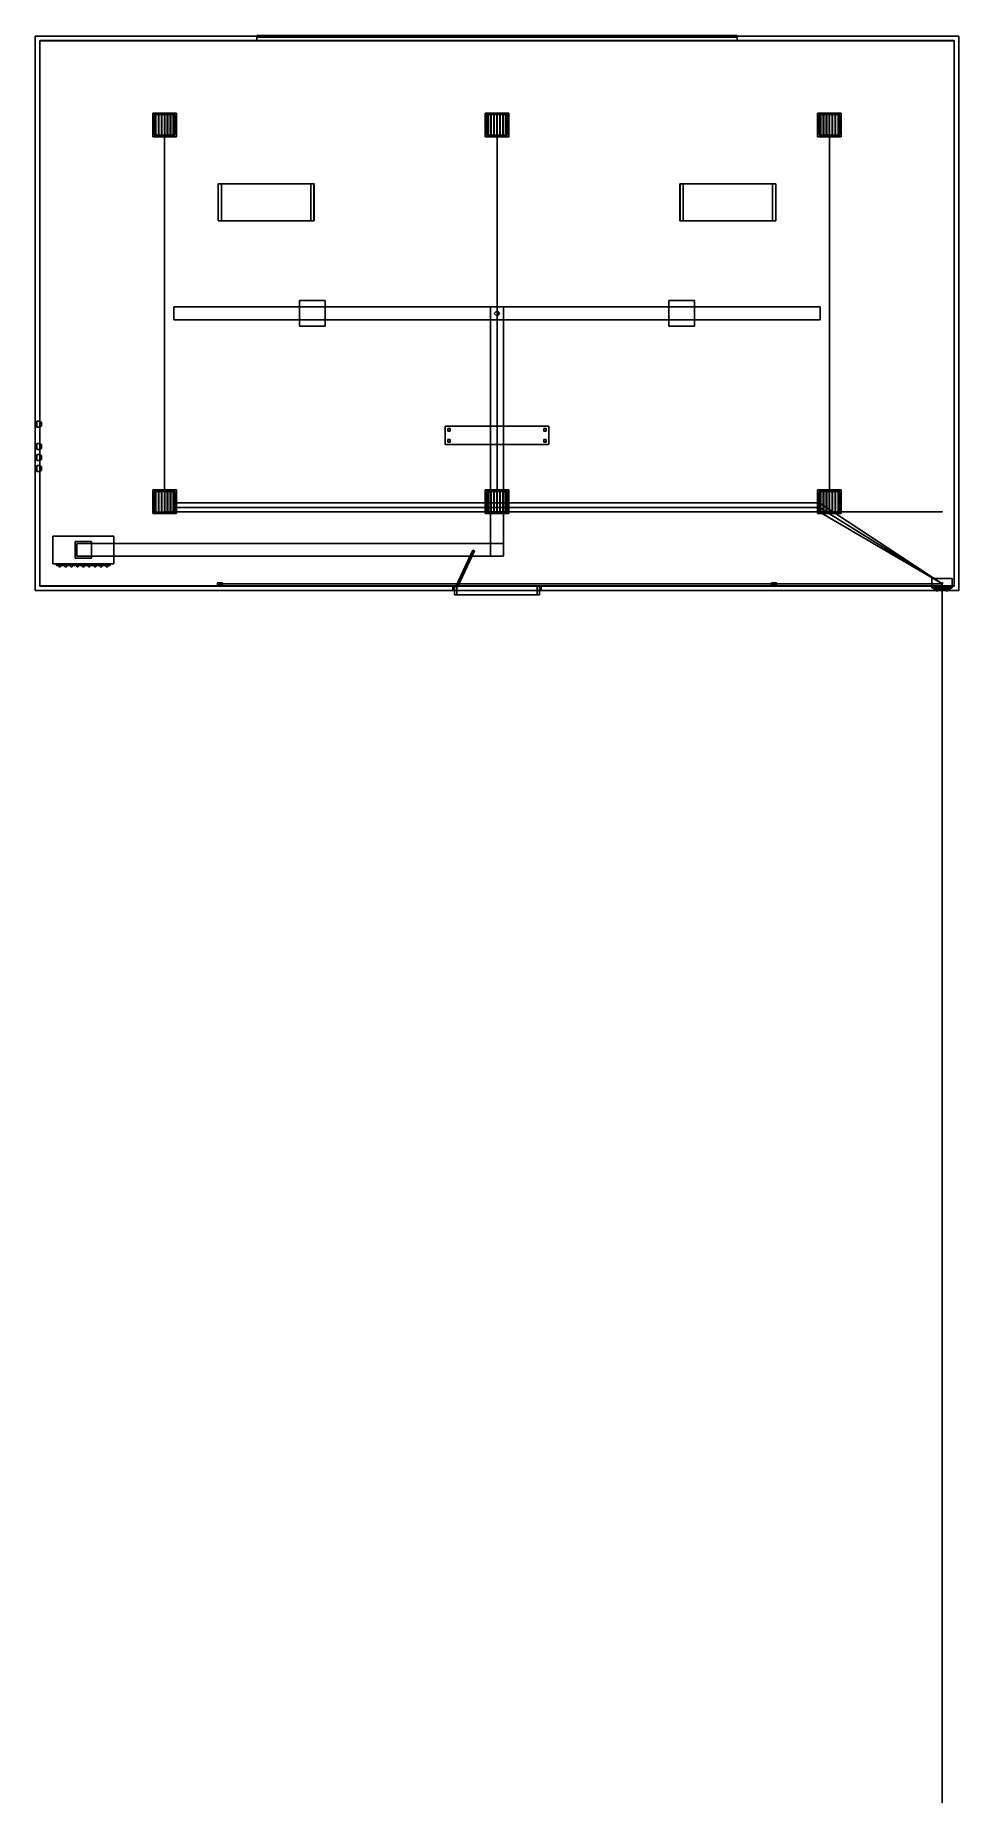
# Model space of a CAD drawing. Header units: millimetres. Extents: x -350500 to -325500, y -226300 to -178478.
import ezdxf

# ---------------------------------------------------------------- set-up
doc = ezdxf.new("R2010")
doc.units = ezdxf.units.MM

msp = doc.modelspace()

# ---------------------------------------------------------------- linework, layer by layer
at = {"layer": 'electrical'}
for p, q in [((-346992.21, -180900), (-347007.79, -180900)), ((-347007.79, -180900), (-347000, -180900)), ((-347000, -180900), (-346992.21, -180900)), ((-347000, -191370), (-347000, -180900)), ((-337992.21, -180900), (-338007.79, -180900)), ((-338007.79, -180900), (-338000, -180900)), ((-338000, -180900), (-337992.21, -180900)), ((-338000, -191370), (-338000, -180900)), ((-328992.21, -180900), (-329007.79, -180900)), ((-329007.79, -180900), (-329000, -180900)), ((-329000, -180900), (-328992.21, -180900)), ((-329000, -191370), (-329000, -180900)), ((-346750, -191141.26), (-346750, -191118.74)), ((-346750, -191118.74), (-346750, -191130)), ((-346750, -191130), (-346750, -191141.26)), ((-329250, -191130), (-346750, -191130)), ((-346750, -191261.26), (-346750, -191238.74)), ((-346750, -191238.74), (-346750, -191250)), ((-346750, -191250), (-346750, -191261.26)), ((-329250, -191250), (-346750, -191250)), ((-329257.14, -191140.86), (-329246.43, -191124.57)), ((-329246.43, -191124.57), (-329257.14, -191140.86)), ((-325957.14, -193310.86), (-329257.14, -191140.86)), ((-329256.86, -191261.04), (-329246.57, -191244.48)), ((-329246.57, -191244.48), (-329256.86, -191261.04)), ((-325956.86, -193311.04), (-329256.86, -191261.04)), ((-329250, -191141.26), (-329250, -191118.74)), ((-329250, -191118.74), (-329250, -191130)), ((-329250, -191130), (-329250, -191141.26)), ((-329250, -191130), (-329235.96, -191130)), ((-329235.96, -191130), (-329250, -191130)), ((-329250, -191261.26), (-329250, -191238.74)), ((-329250, -191238.74), (-329250, -191250)), ((-329250, -191250), (-329250, -191261.26)), ((-329250, -191250), (-329235.96, -191250)), ((-329235.96, -191250), (-329250, -191250)), ((-329246.57, -191244.48), (-329246.57, -191244.48)), ((-329246.43, -191124.57), (-329246.43, -191124.57)), ((-346992.21, -191370), (-347007.79, -191370)), ((-347007.79, -191370), (-347000, -191370)), ((-347000, -191377.79), (-347000, -191362.21)), ((-347000, -191362.21), (-347000, -191370)), ((-347000, -191370), (-347000, -191377.79)), ((-325950, -191370), (-347000, -191370)), ((-347000, -191370), (-346992.21, -191370)), ((-346750, -191381.26), (-346750, -191358.74)), ((-346750, -191358.74), (-346750, -191370)), ((-346750, -191370), (-346750, -191381.26)), ((-329250, -191370), (-346750, -191370)), ((-337992.21, -191370), (-338007.79, -191370)), ((-338007.79, -191370), (-338000, -191370)), ((-338000, -191370), (-337992.21, -191370)), ((-329256.56, -191381.22), (-329246.72, -191364.39)), ((-329246.72, -191364.39), (-329256.56, -191381.22)), ((-325956.56, -193311.22), (-329256.56, -191381.22)), ((-329250, -191381.26), (-329250, -191358.74)), ((-329250, -191358.74), (-329250, -191370)), ((-329250, -191370), (-329250, -191381.26)), ((-329250, -191370), (-329235.96, -191370)), ((-329235.96, -191370), (-329250, -191370)), ((-329246.72, -191364.39), (-329246.72, -191364.39)), ((-328992.21, -191370), (-329007.79, -191370)), ((-329007.79, -191370), (-329000, -191370)), ((-329000, -191370), (-328992.21, -191370)), ((-325950, -191377.79), (-325950, -191362.21)), ((-325950, -191362.21), (-325950, -191370)), ((-325950, -191370), (-325950, -191377.79)), ((-326225, -193425), (-326225, -193175)), ((-326225, -193175), (-325675, -193175)), ((-325675, -193425), (-325675, -193175)), ((-345565, -193350), (-345565, -193290)), ((-345565, -193290), (-345435, -193290)), ((-345565, -193350), (-345435, -193350)), ((-345491, -193320), (-345504.5, -193312.21)), ((-345504.5, -193312.21), (-345504.5, -193327.79)), ((-345504.5, -193327.79), (-345491, -193320)), ((-345500, -193327.79), (-345500, -193312.21)), ((-345500, -193312.21), (-345500, -193320)), ((-345500, -193320), (-325950, -193320)), ((-345500, -193320), (-345500, -193327.79)), ((-345500, -193320), (-345490.28, -193320)), ((-345490.28, -193320), (-345500, -193320)), ((-345435, -193350), (-345435, -193290)), ((-330565, -193350), (-330565, -193290)), ((-330565, -193290), (-330435, -193290)), ((-330565, -193350), (-330435, -193350)), ((-330491, -193320), (-330504.5, -193312.21)), ((-330504.5, -193312.21), (-330504.5, -193327.79)), ((-330504.5, -193327.79), (-330491, -193320)), ((-330500, -193327.79), (-330500, -193312.21)), ((-330500, -193312.21), (-330500, -193320)), ((-330500, -193320), (-325950, -193320)), ((-330500, -193320), (-330500, -193327.79)), ((-330500, -193320), (-330490.28, -193320)), ((-330490.28, -193320), (-330500, -193320)), ((-330435, -193350), (-330435, -193290)), ((-326225, -193425), (-325675, -193425)), ((-326185, -193452.5), (-326185, -193417.5)), ((-326185, -193417.5), (-325715, -193417.5)), ((-326185, -193452.5), (-325715, -193452.5)), ((-326137.5, -193490), (-326137.5, -193450)), ((-326137.5, -193450), (-326037.5, -193450)), ((-326137.5, -193490), (-326037.5, -193490)), ((-326064.12, -193480), (-326110.88, -193480)), ((-326110.88, -193480), (-326087.5, -193480)), ((-326064.12, -193505), (-326110.88, -193505)), ((-326110.88, -193505), (-326087.5, -193505)), ((-326087.5, -193480), (-326087.5, -193505)), ((-326087.5, -193480), (-326064.12, -193480)), ((-326087.5, -193505), (-326064.12, -193505)), ((-326037.5, -193490), (-326037.5, -193450)), ((-326000, -193490), (-326000, -193450)), ((-326000, -193450), (-325900, -193450)), ((-326000, -193490), (-325900, -193490)), ((-325926.62, -193480), (-325973.38, -193480)), ((-325973.38, -193480), (-325950, -193480)), ((-325926.62, -193505), (-325973.38, -193505)), ((-325973.38, -193505), (-325950, -193505)), ((-325968, -193300), (-325941, -193284.41)), ((-325941, -193315.59), (-325968, -193300)), ((-325934.41, -193300), (-325965.59, -193300)), ((-325965.59, -193300), (-325950, -193300)), ((-325957.14, -193310.86), (-325946.43, -193294.57)), ((-325946.43, -193294.57), (-325957.14, -193310.86)), ((-325956.86, -193311.04), (-325946.57, -193294.48)), ((-325946.57, -193294.48), (-325956.86, -193311.04)), ((-325956.56, -193311.22), (-325946.72, -193294.39)), ((-325946.72, -193294.39), (-325956.56, -193311.22)), ((-325937, -193300), (-325956.5, -193288.74)), ((-325956.5, -193288.74), (-325956.5, -193311.26)), ((-325937, -193300), (-325956.5, -193288.74)), ((-325956.5, -193288.74), (-325956.5, -193311.26)), ((-325937, -193300), (-325956.5, -193288.74)), ((-325956.5, -193288.74), (-325956.5, -193311.26)), ((-325956.5, -193311.26), (-325937, -193300)), ((-325956.5, -193311.26), (-325937, -193300)), ((-325956.5, -193311.26), (-325937, -193300)), ((-325950, -193300), (-325934.41, -193300)), ((-325950, -226300), (-325950, -193300)), ((-325950, -193300), (-325930.56, -193300)), ((-325930.56, -193300), (-325950, -193300)), ((-325950, -193300), (-325935.96, -193300)), ((-325935.96, -193300), (-325950, -193300)), ((-325950, -193300), (-325935.96, -193300)), ((-325935.96, -193300), (-325950, -193300)), ((-325950, -193300), (-325935.96, -193300)), ((-325935.96, -193300), (-325950, -193300)), ((-325950, -193327.79), (-325950, -193312.21)), ((-325950, -193312.21), (-325950, -193320)), ((-325950, -193327.79), (-325950, -193312.21)), ((-325950, -193312.21), (-325950, -193320)), ((-325950, -193320), (-325950, -193327.79)), ((-325950, -193320), (-325950, -193327.79)), ((-325950, -193480), (-325950, -193505)), ((-325950, -193480), (-325926.62, -193480)), ((-325950, -193505), (-325926.62, -193505)), ((-325946.72, -193294.39), (-325946.72, -193294.39)), ((-325946.57, -193294.48), (-325946.57, -193294.48)), ((-325946.43, -193294.57), (-325946.43, -193294.57)), ((-325941, -193284.41), (-325941, -193315.59)), ((-325900, -193490), (-325900, -193450)), ((-325862.5, -193490), (-325862.5, -193450)), ((-325862.5, -193450), (-325762.5, -193450)), ((-325862.5, -193490), (-325762.5, -193490)), ((-325789.12, -193480), (-325835.88, -193480)), ((-325835.88, -193480), (-325812.5, -193480)), ((-325789.12, -193505), (-325835.88, -193505)), ((-325835.88, -193505), (-325812.5, -193505)), ((-325812.5, -193480), (-325812.5, -193505)), ((-325812.5, -193480), (-325789.12, -193480)), ((-325812.5, -193505), (-325789.12, -193505)), ((-325762.5, -193490), (-325762.5, -193450)), ((-325715, -193452.5), (-325715, -193417.5)), ((-325934.41, -226300), (-325965.59, -226300)), ((-325965.59, -226300), (-325950, -226300)), ((-325950, -226300), (-325934.41, -226300))]:
    msp.add_line(p, q, dxfattribs=at)
at = {"layer": 'hvac'}
for p, q in [((-346750, -186175), (-346750, -185825)), ((-346750, -185825), (-329250, -185825)), ((-343350, -186350), (-343350, -185650)), ((-343350, -185650), (-342650, -185650)), ((-342650, -186350), (-342650, -185650)), ((-338175, -192575), (-338175, -185825)), ((-338175, -185825), (-337825, -185825)), ((-337825, -192575), (-337825, -185825)), ((-333350, -186350), (-333350, -185650)), ((-333350, -185650), (-332650, -185650)), ((-332650, -186350), (-332650, -185650)), ((-329250, -186175), (-329250, -185825)), ((-346750, -186175), (-329250, -186175)), ((-343350, -186350), (-342650, -186350)), ((-333350, -186350), (-332650, -186350)), ((-350025, -192775), (-350025, -192025)), ((-350025, -192025), (-348375, -192025)), ((-349425, -192625), (-349425, -192175)), ((-349425, -192175), (-348975, -192175)), ((-349375, -192575), (-349375, -192225)), ((-349375, -192225), (-337825, -192225)), ((-348975, -192625), (-348975, -192175)), ((-348375, -192775), (-348375, -192025)), ((-337825, -192575), (-337825, -192225)), ((-349425, -192625), (-348975, -192625)), ((-349375, -192575), (-337825, -192575)), ((-338175, -192575), (-337825, -192575)), ((-350025, -192775), (-348375, -192775)), ((-349925, -192820), (-349925, -192780)), ((-349925, -192780), (-348475, -192780)), ((-349925, -192820), (-348475, -192820)), ((-349860, -192860), (-349860, -192800)), ((-349860, -192800), (-349820, -192800)), ((-349860, -192860), (-349820, -192860)), ((-349820, -192860), (-349820, -192800)), ((-349700, -192860), (-349700, -192800)), ((-349700, -192800), (-349660, -192800)), ((-349700, -192860), (-349660, -192860)), ((-349660, -192860), (-349660, -192800)), ((-349540, -192860), (-349540, -192800)), ((-349540, -192800), (-349500, -192800)), ((-349540, -192860), (-349500, -192860)), ((-349500, -192860), (-349500, -192800)), ((-349380, -192860), (-349380, -192800)), ((-349380, -192800), (-349340, -192800)), ((-349380, -192860), (-349340, -192860)), ((-349340, -192860), (-349340, -192800)), ((-349220, -192860), (-349220, -192800)), ((-349220, -192800), (-349180, -192800)), ((-349220, -192860), (-349180, -192860)), ((-349180, -192860), (-349180, -192800)), ((-349060, -192860), (-349060, -192800)), ((-349060, -192800), (-349020, -192800)), ((-349060, -192860), (-349020, -192860)), ((-349020, -192860), (-349020, -192800)), ((-348900, -192860), (-348900, -192800)), ((-348900, -192800), (-348860, -192800)), ((-348900, -192860), (-348860, -192860)), ((-348860, -192860), (-348860, -192800)), ((-348740, -192860), (-348740, -192800)), ((-348740, -192800), (-348700, -192800)), ((-348740, -192860), (-348700, -192860)), ((-348700, -192860), (-348700, -192800)), ((-348580, -192860), (-348580, -192800)), ((-348580, -192800), (-348540, -192800)), ((-348580, -192860), (-348540, -192860)), ((-348540, -192860), (-348540, -192800)), ((-348475, -192820), (-348475, -192780))]:
    msp.add_line(p, q, dxfattribs=at)
at = {"layer": 'interiors'}
for p, q in [((-350500, -193500), (-350500, -178500)), ((-350500, -178500), (-325500, -178500)), ((-325620, -178620), (-350380, -178620)), ((-350380, -193380), (-350380, -178620)), ((-350375, -193375), (-350375, -178625)), ((-350375, -178625), (-325625, -178625)), ((-344500, -178522.5), (-344500, -178477.5)), ((-344500, -178477.5), (-331500, -178477.5)), ((-344500, -178500), (-331500, -178500)), ((-344500, -178620), (-344500, -178500)), ((-344500, -178522.5), (-331500, -178522.5)), ((-344500, -178620), (-331500, -178620)), ((-331500, -178522.5), (-331500, -178477.5)), ((-331500, -178620), (-331500, -178500)), ((-325625, -193375), (-325625, -178625)), ((-325620, -193380), (-325620, -178620)), ((-325500, -193500), (-325500, -178500)), ((-345550, -183500), (-345550, -182500)), ((-345550, -182500), (-342950, -182500)), ((-345545, -183500), (-345545, -182500)), ((-345545, -182500), (-345455, -182500)), ((-345455, -183500), (-345455, -182500)), ((-343045, -183500), (-343045, -182500)), ((-343045, -182500), (-342955, -182500)), ((-342955, -183500), (-342955, -182500)), ((-342950, -183500), (-342950, -182500)), ((-333050, -183500), (-333050, -182500)), ((-333050, -182500), (-330450, -182500)), ((-333045, -183500), (-333045, -182500)), ((-333045, -182500), (-332955, -182500)), ((-332955, -183500), (-332955, -182500)), ((-330545, -183500), (-330545, -182500)), ((-330545, -182500), (-330455, -182500)), ((-330455, -183500), (-330455, -182500)), ((-330450, -183500), (-330450, -182500)), ((-345550, -183500), (-342950, -183500)), ((-345545, -183500), (-345455, -183500)), ((-343045, -183500), (-342955, -183500)), ((-333050, -183500), (-330450, -183500)), ((-333045, -183500), (-332955, -183500)), ((-330545, -183500), (-330455, -183500)), ((-339400, -189550), (-339400, -189050)), ((-339400, -189050), (-336600, -189050)), ((-339335, -189185), (-339335, -189115)), ((-339335, -189115), (-339265, -189115)), ((-339335, -189185), (-339265, -189185)), ((-339265, -189185), (-339265, -189115)), ((-336735, -189185), (-336735, -189115)), ((-336735, -189115), (-336665, -189115)), ((-336735, -189185), (-336665, -189185)), ((-336665, -189185), (-336665, -189115)), ((-336600, -189550), (-336600, -189050)), ((-339400, -189550), (-336600, -189550)), ((-339335, -189485), (-339335, -189415)), ((-339335, -189415), (-339265, -189415)), ((-339335, -189485), (-339265, -189485)), ((-339265, -189485), (-339265, -189415)), ((-336735, -189485), (-336735, -189415)), ((-336735, -189415), (-336665, -189415)), ((-336735, -189485), (-336665, -189485)), ((-336665, -189485), (-336665, -189415)), ((-339110.39, -193390.49), (-338653.96, -192411.68)), ((-339069.61, -193409.51), (-338613.18, -192430.7)), ((-338613.18, -192430.7), (-338653.96, -192411.68)), ((-350500, -193500), (-339200, -193500)), ((-350500, -193500), (-325500, -193500)), ((-325620, -193380), (-350380, -193380)), ((-339200, -193380), (-350380, -193380)), ((-350375, -193375), (-325625, -193375)), ((-339200, -193500), (-339200, -193380)), ((-339200, -193380), (-336800, -193380)), ((-339200, -193500), (-336800, -193500)), ((-339155, -193620), (-339155, -193380)), ((-339155, -193380), (-339085, -193380)), ((-339155, -193620), (-339085, -193620)), ((-339150, -193620), (-339150, -193380)), ((-339150, -193380), (-336850, -193380)), ((-339150, -193620), (-336850, -193620)), ((-339069.61, -193409.51), (-339110.39, -193390.49)), ((-339085, -193620), (-339085, -193380)), ((-336915, -193620), (-336915, -193380)), ((-336915, -193380), (-336845, -193380)), ((-336915, -193620), (-336845, -193620)), ((-336850, -193620), (-336850, -193380)), ((-336845, -193620), (-336845, -193380)), ((-336800, -193500), (-336800, -193380)), ((-325620, -193380), (-336800, -193380)), ((-336800, -193500), (-325500, -193500))]:
    msp.add_line(p, q, dxfattribs=at)
at = {"layer": 'lighting'}
for p, q in [((-347320, -181220), (-347320, -180580)), ((-347320, -180580), (-346680, -180580)), ((-347280, -181180), (-347280, -180620)), ((-347280, -180620), (-346720, -180620)), ((-347246, -181170), (-347246, -180630)), ((-347246, -180630), (-347234, -180630)), ((-347234, -181170), (-347234, -180630)), ((-347166, -181170), (-347166, -180630)), ((-347166, -180630), (-347154, -180630)), ((-347154, -181170), (-347154, -180630)), ((-347086, -181170), (-347086, -180630)), ((-347086, -180630), (-347074, -180630)), ((-347074, -181170), (-347074, -180630)), ((-347006, -181170), (-347006, -180630)), ((-347006, -180630), (-346994, -180630)), ((-346994, -181170), (-346994, -180630)), ((-346926, -181170), (-346926, -180630)), ((-346926, -180630), (-346914, -180630)), ((-346914, -181170), (-346914, -180630)), ((-346846, -181170), (-346846, -180630)), ((-346846, -180630), (-346834, -180630)), ((-346834, -181170), (-346834, -180630)), ((-346766, -181170), (-346766, -180630)), ((-346766, -180630), (-346754, -180630)), ((-346754, -181170), (-346754, -180630)), ((-346720, -181180), (-346720, -180620)), ((-346680, -181220), (-346680, -180580)), ((-338320, -181220), (-338320, -180580)), ((-338320, -180580), (-337680, -180580)), ((-338280, -181180), (-338280, -180620)), ((-338280, -180620), (-337720, -180620)), ((-338246, -181170), (-338246, -180630)), ((-338246, -180630), (-338234, -180630)), ((-338234, -181170), (-338234, -180630)), ((-338166, -181170), (-338166, -180630)), ((-338166, -180630), (-338154, -180630)), ((-338154, -181170), (-338154, -180630)), ((-338086, -181170), (-338086, -180630)), ((-338086, -180630), (-338074, -180630)), ((-338074, -181170), (-338074, -180630)), ((-338006, -181170), (-338006, -180630)), ((-338006, -180630), (-337994, -180630)), ((-337994, -181170), (-337994, -180630)), ((-337926, -181170), (-337926, -180630)), ((-337926, -180630), (-337914, -180630)), ((-337914, -181170), (-337914, -180630)), ((-337846, -181170), (-337846, -180630)), ((-337846, -180630), (-337834, -180630)), ((-337834, -181170), (-337834, -180630)), ((-337766, -181170), (-337766, -180630)), ((-337766, -180630), (-337754, -180630)), ((-337754, -181170), (-337754, -180630)), ((-337720, -181180), (-337720, -180620)), ((-337680, -181220), (-337680, -180580)), ((-329320, -181220), (-329320, -180580)), ((-329320, -180580), (-328680, -180580)), ((-329280, -181180), (-329280, -180620)), ((-329280, -180620), (-328720, -180620)), ((-329246, -181170), (-329246, -180630)), ((-329246, -180630), (-329234, -180630)), ((-329234, -181170), (-329234, -180630)), ((-329166, -181170), (-329166, -180630)), ((-329166, -180630), (-329154, -180630)), ((-329154, -181170), (-329154, -180630)), ((-329086, -181170), (-329086, -180630)), ((-329086, -180630), (-329074, -180630)), ((-329074, -181170), (-329074, -180630)), ((-329006, -181170), (-329006, -180630)), ((-329006, -180630), (-328994, -180630)), ((-328994, -181170), (-328994, -180630)), ((-328926, -181170), (-328926, -180630)), ((-328926, -180630), (-328914, -180630)), ((-328914, -181170), (-328914, -180630)), ((-328846, -181170), (-328846, -180630)), ((-328846, -180630), (-328834, -180630)), ((-328834, -181170), (-328834, -180630)), ((-328766, -181170), (-328766, -180630)), ((-328766, -180630), (-328754, -180630)), ((-328754, -181170), (-328754, -180630)), ((-328720, -181180), (-328720, -180620)), ((-328680, -181220), (-328680, -180580)), ((-347320, -181220), (-346680, -181220)), ((-347280, -181180), (-346720, -181180)), ((-347246, -181170), (-347234, -181170)), ((-347166, -181170), (-347154, -181170)), ((-347086, -181170), (-347074, -181170)), ((-347006, -181170), (-346994, -181170)), ((-346991, -180900), (-347004.5, -180892.21)), ((-347004.5, -180892.21), (-347004.5, -180907.79)), ((-347004.5, -180907.79), (-346991, -180900)), ((-346926, -181170), (-346914, -181170)), ((-346846, -181170), (-346834, -181170)), ((-346766, -181170), (-346754, -181170)), ((-338320, -181220), (-337680, -181220)), ((-338280, -181180), (-337720, -181180)), ((-338246, -181170), (-338234, -181170)), ((-338166, -181170), (-338154, -181170)), ((-338086, -181170), (-338074, -181170)), ((-338006, -181170), (-337994, -181170)), ((-337991, -180900), (-338004.5, -180892.21)), ((-338004.5, -180892.21), (-338004.5, -180907.79)), ((-338004.5, -180907.79), (-337991, -180900)), ((-337926, -181170), (-337914, -181170)), ((-337846, -181170), (-337834, -181170)), ((-337766, -181170), (-337754, -181170)), ((-329320, -181220), (-328680, -181220)), ((-329280, -181180), (-328720, -181180)), ((-329246, -181170), (-329234, -181170)), ((-329166, -181170), (-329154, -181170)), ((-329086, -181170), (-329074, -181170)), ((-329006, -181170), (-328994, -181170)), ((-328991, -180900), (-329004.5, -180892.21)), ((-329004.5, -180892.21), (-329004.5, -180907.79)), ((-329004.5, -180907.79), (-328991, -180900)), ((-328926, -181170), (-328914, -181170)), ((-328846, -181170), (-328834, -181170)), ((-328766, -181170), (-328754, -181170)), ((-347320, -191420), (-347320, -190780)), ((-347320, -190780), (-346680, -190780)), ((-346680, -191420), (-346680, -190780)), ((-338320, -191420), (-338320, -190780)), ((-338320, -190780), (-337680, -190780)), ((-337680, -191420), (-337680, -190780)), ((-329320, -191420), (-329320, -190780)), ((-329320, -190780), (-328680, -190780)), ((-328680, -191420), (-328680, -190780)), ((-347280, -191380), (-347280, -190820)), ((-347280, -190820), (-346720, -190820)), ((-347246, -191370), (-347246, -190830)), ((-347246, -190830), (-347234, -190830)), ((-347234, -191370), (-347234, -190830)), ((-347166, -191370), (-347166, -190830)), ((-347166, -190830), (-347154, -190830)), ((-347154, -191370), (-347154, -190830)), ((-347086, -191370), (-347086, -190830)), ((-347086, -190830), (-347074, -190830)), ((-347074, -191370), (-347074, -190830)), ((-347006, -191370), (-347006, -190830)), ((-347006, -190830), (-346994, -190830)), ((-346991, -191100), (-347004.5, -191092.21)), ((-347004.5, -191092.21), (-347004.5, -191107.79)), ((-347004.5, -191107.79), (-346991, -191100)), ((-346994, -191370), (-346994, -190830)), ((-346926, -191370), (-346926, -190830)), ((-346926, -190830), (-346914, -190830)), ((-346914, -191370), (-346914, -190830)), ((-346846, -191370), (-346846, -190830)), ((-346846, -190830), (-346834, -190830)), ((-346834, -191370), (-346834, -190830)), ((-346766, -191370), (-346766, -190830)), ((-346766, -190830), (-346754, -190830)), ((-346754, -191370), (-346754, -190830)), ((-346720, -191380), (-346720, -190820)), ((-338280, -191380), (-338280, -190820)), ((-338280, -190820), (-337720, -190820)), ((-338246, -191370), (-338246, -190830)), ((-338246, -190830), (-338234, -190830)), ((-338234, -191370), (-338234, -190830)), ((-338166, -191370), (-338166, -190830)), ((-338166, -190830), (-338154, -190830)), ((-338154, -191370), (-338154, -190830)), ((-338086, -191370), (-338086, -190830)), ((-338086, -190830), (-338074, -190830)), ((-338074, -191370), (-338074, -190830)), ((-338006, -191370), (-338006, -190830)), ((-338006, -190830), (-337994, -190830)), ((-337991, -191100), (-338004.5, -191092.21)), ((-338004.5, -191092.21), (-338004.5, -191107.79)), ((-338004.5, -191107.79), (-337991, -191100)), ((-337994, -191370), (-337994, -190830)), ((-337926, -191370), (-337926, -190830)), ((-337926, -190830), (-337914, -190830)), ((-337914, -191370), (-337914, -190830)), ((-337846, -191370), (-337846, -190830)), ((-337846, -190830), (-337834, -190830)), ((-337834, -191370), (-337834, -190830)), ((-337766, -191370), (-337766, -190830)), ((-337766, -190830), (-337754, -190830)), ((-337754, -191370), (-337754, -190830)), ((-337720, -191380), (-337720, -190820)), ((-329280, -191380), (-329280, -190820)), ((-329280, -190820), (-328720, -190820)), ((-329246, -191370), (-329246, -190830)), ((-329246, -190830), (-329234, -190830)), ((-329234, -191370), (-329234, -190830)), ((-329166, -191370), (-329166, -190830)), ((-329166, -190830), (-329154, -190830)), ((-329154, -191370), (-329154, -190830)), ((-329086, -191370), (-329086, -190830)), ((-329086, -190830), (-329074, -190830)), ((-329074, -191370), (-329074, -190830)), ((-329006, -191370), (-329006, -190830)), ((-329006, -190830), (-328994, -190830)), ((-328991, -191100), (-329004.5, -191092.21)), ((-329004.5, -191092.21), (-329004.5, -191107.79)), ((-329004.5, -191107.79), (-328991, -191100)), ((-328994, -191370), (-328994, -190830)), ((-328926, -191370), (-328926, -190830)), ((-328926, -190830), (-328914, -190830)), ((-328914, -191370), (-328914, -190830)), ((-328846, -191370), (-328846, -190830)), ((-328846, -190830), (-328834, -190830)), ((-328834, -191370), (-328834, -190830)), ((-328766, -191370), (-328766, -190830)), ((-328766, -190830), (-328754, -190830)), ((-328754, -191370), (-328754, -190830)), ((-328720, -191380), (-328720, -190820)), ((-347320, -191420), (-346680, -191420)), ((-347280, -191380), (-346720, -191380)), ((-347246, -191370), (-347234, -191370)), ((-347166, -191370), (-347154, -191370)), ((-347086, -191370), (-347074, -191370)), ((-347006, -191370), (-346994, -191370)), ((-346926, -191370), (-346914, -191370)), ((-346846, -191370), (-346834, -191370)), ((-346766, -191370), (-346754, -191370)), ((-338320, -191420), (-337680, -191420)), ((-338280, -191380), (-337720, -191380)), ((-338246, -191370), (-338234, -191370)), ((-338166, -191370), (-338154, -191370)), ((-338086, -191370), (-338074, -191370)), ((-338006, -191370), (-337994, -191370)), ((-337926, -191370), (-337914, -191370)), ((-337846, -191370), (-337834, -191370)), ((-337766, -191370), (-337754, -191370)), ((-329320, -191420), (-328680, -191420)), ((-329280, -191380), (-328720, -191380)), ((-329246, -191370), (-329234, -191370)), ((-329166, -191370), (-329154, -191370)), ((-329086, -191370), (-329074, -191370)), ((-329006, -191370), (-328994, -191370)), ((-328926, -191370), (-328914, -191370)), ((-328846, -191370), (-328834, -191370)), ((-328766, -191370), (-328754, -191370))]:
    msp.add_line(p, q, dxfattribs=at)
at = {"layer": 'sensors'}
for p, q in [((-338000, -185920), (-338080, -186000)), ((-338080, -186000), (-338000, -186080)), ((-337920, -186000), (-338000, -185920)), ((-338000, -186080), (-337920, -186000)), ((-338000, -186000), (-337935, -186000)), ((-337935, -186000), (-338000, -186000)), ((-350460, -189080), (-350460, -188920)), ((-350460, -188920), (-350360, -188920)), ((-350460, -189080), (-350360, -189080)), ((-350360, -189080), (-350360, -188920)), ((-350355, -189055), (-350355, -188945)), ((-350355, -188945), (-350335, -188945)), ((-350355, -189055), (-350335, -189055)), ((-350335, -189055), (-350335, -188945)), ((-350460, -189680), (-350460, -189520)), ((-350460, -189520), (-350360, -189520)), ((-350460, -189680), (-350360, -189680)), ((-350460, -189980), (-350460, -189820)), ((-350460, -189820), (-350360, -189820)), ((-350360, -189680), (-350360, -189520)), ((-350360, -189980), (-350360, -189820)), ((-350355, -189655), (-350355, -189545)), ((-350355, -189545), (-350335, -189545)), ((-350355, -189655), (-350335, -189655)), ((-350355, -189955), (-350355, -189845)), ((-350355, -189845), (-350335, -189845)), ((-350335, -189655), (-350335, -189545)), ((-350335, -189955), (-350335, -189845)), ((-350460, -189980), (-350360, -189980)), ((-350460, -190280), (-350460, -190120)), ((-350460, -190120), (-350360, -190120)), ((-350460, -190280), (-350360, -190280)), ((-350360, -190280), (-350360, -190120)), ((-350355, -189955), (-350335, -189955)), ((-350355, -190255), (-350355, -190145)), ((-350355, -190145), (-350335, -190145)), ((-350355, -190255), (-350335, -190255)), ((-350335, -190255), (-350335, -190145))]:
    msp.add_line(p, q, dxfattribs=at)

doc.saveas('drawing.dxf')
